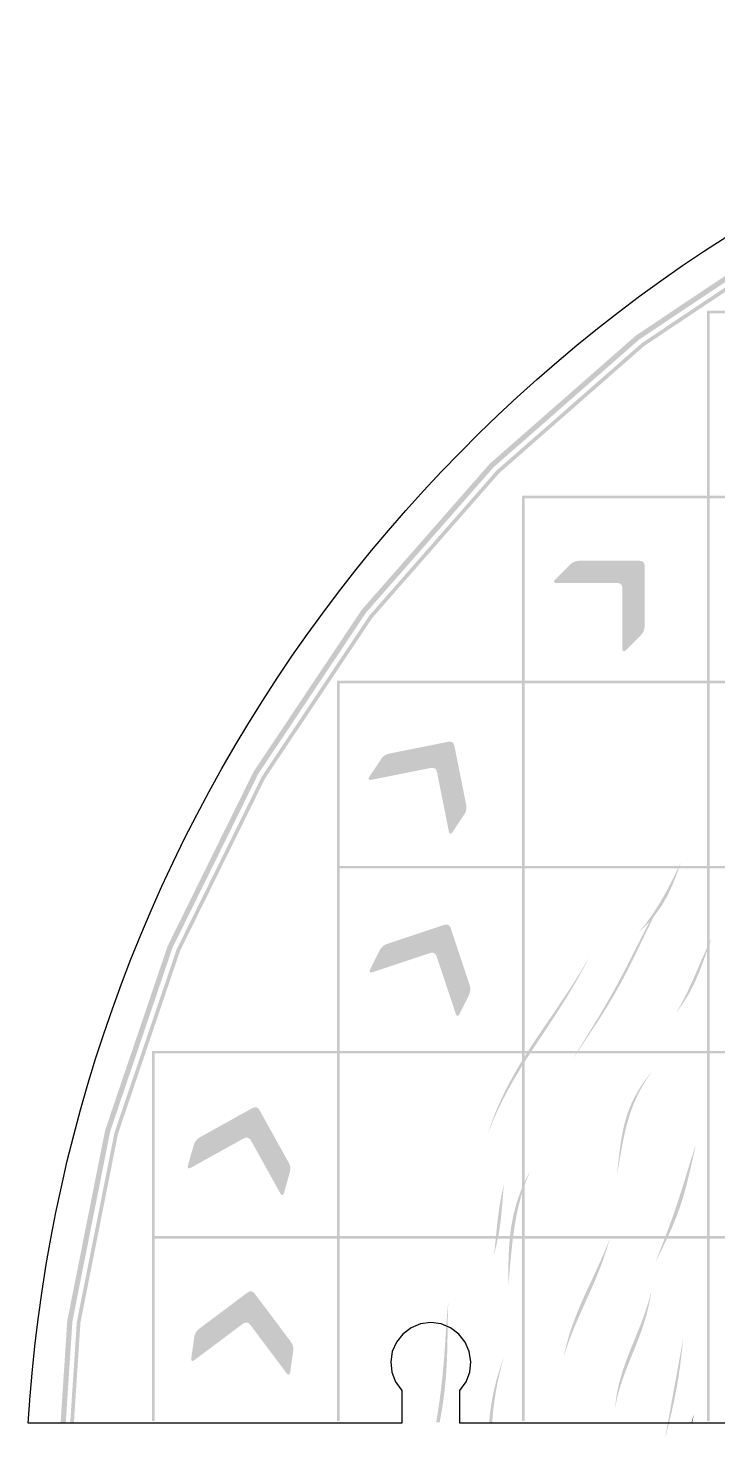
# Model space of a CAD drawing. Header units: millimetres. Extents: x 6 to 585, y 177 to 394.
# Drawn here: x 5.9 to 99, y 199.9 to 390.2 of the extents above; entities that cross this region are included whole.
import ezdxf

# ---------------------------------------------------------------- set-up
doc = ezdxf.new("R2010")
doc.units = ezdxf.units.MM
doc.layers.add('CUT', color=1, linetype='Continuous')
doc.layers.add('RASTER', color=7, linetype='Continuous')

msp = doc.modelspace()

# ---------------------------------------------------------------- hatches: boundary and pattern name
at = {"layer": 'RASTER'}
h = msp.add_hatch(color=7, dxfattribs=at)
h.paths.add_polyline_path([(10.237, 201.865), (11.136, 215.581), (16.261, 241.347), (24.706, 266.224), (36.326, 289.787), (50.921, 311.63), (68.243, 331.382), (87.995, 348.704), (109.839, 363.3), (133.401, 374.92), (158.278, 383.364), (184.045, 388.489), (210.26, 390.208), (222.76, 389.388), (222.76, 201.865)])
h.paths.add_polyline_path([(222.76, 388.688), (210.26, 389.508), (184.136, 387.795), (158.46, 382.688), (133.669, 374.273), (110.189, 362.694), (88.421, 348.149), (68.738, 330.887), (51.477, 311.204), (36.932, 289.437), (25.353, 265.957), (16.938, 241.166), (11.83, 215.489), (10.937, 201.865), (222.76, 201.865)])
h = msp.add_hatch(color=7, dxfattribs=at)
h.paths.add_polyline_path([(11.537, 201.865), (12.425, 215.411), (17.517, 241.011), (25.907, 265.727), (37.451, 289.137), (51.953, 310.839), (69.162, 330.463), (88.787, 347.673), (110.489, 362.174), (133.899, 373.718), (158.615, 382.108), (184.215, 387.201), (210.26, 388.908), (222.76, 388.088), (222.76, 201.865)])
h.paths.add_polyline_path([(222.76, 387.588), (210.26, 388.408), (184.28, 386.705), (158.744, 381.626), (134.09, 373.257), (110.739, 361.741), (89.091, 347.276), (69.516, 330.11), (52.349, 310.535), (37.884, 288.887), (26.369, 265.536), (18, 240.881), (12.921, 215.346), (12.037, 201.865), (222.76, 201.865)])
for points in [[(97.585, 352.04), (122.935, 352.04), (122.935, 351.69), (97.585, 351.69)], [(97.585, 351.69), (97.935, 351.69), (97.935, 327.04), (97.585, 327.04)], [(72.585, 327.04), (97.935, 327.04), (97.935, 326.69), (72.585, 326.69)], [(72.585, 326.69), (72.935, 326.69), (72.935, 302.04), (72.585, 302.04)], [(97.585, 327.04), (122.935, 327.04), (122.935, 326.69), (97.585, 326.69)], [(97.585, 326.69), (97.935, 326.69), (97.935, 302.04), (97.585, 302.04)], [(77.348, 315.249), (77.181, 315.258), (77.053, 315.282), (76.966, 315.324), (76.918, 315.382), (76.911, 315.456), (76.943, 315.548), (77.016, 315.655), (77.129, 315.78), (79.073, 317.724), (79.209, 317.848), (79.352, 317.956), (79.502, 318.047), (79.658, 318.122), (79.822, 318.18), (79.992, 318.221), (80.169, 318.246), (80.353, 318.254), (88.399, 318.254), (88.575, 318.243), (88.727, 318.208), (88.856, 318.149), (88.962, 318.067), (89.044, 317.961), (89.102, 317.833), (89.138, 317.68), (89.149, 317.504), (89.149, 309.459), (89.141, 309.274), (89.116, 309.097), (89.075, 308.927), (89.017, 308.763), (88.942, 308.607), (88.851, 308.457), (88.743, 308.314), (88.619, 308.178), (86.674, 306.234), (86.55, 306.121), (86.442, 306.049), (86.351, 306.016), (86.277, 306.023), (86.219, 306.071), (86.177, 306.158), (86.152, 306.286), (86.144, 306.453), (86.144, 314.499), (86.132, 314.675), (86.097, 314.827), (86.039, 314.956), (85.957, 315.062), (85.851, 315.144), (85.722, 315.202), (85.57, 315.238), (85.394, 315.249)], [(47.585, 302.04), (72.935, 302.04), (72.935, 301.69), (47.585, 301.69)], [(47.585, 301.69), (47.935, 301.69), (47.935, 277.04), (47.585, 277.04)], [(72.585, 302.04), (97.935, 302.04), (97.935, 301.69), (72.585, 301.69)], [(72.585, 301.69), (72.935, 301.69), (72.935, 277.04), (72.585, 277.04)], [(97.585, 302.04), (122.935, 302.04), (122.935, 301.69), (97.585, 301.69)], [(97.585, 301.69), (97.935, 301.69), (97.935, 277.04), (97.585, 277.04)], [(52.328, 288.68), (52.163, 288.656), (52.033, 288.655), (51.939, 288.679), (51.881, 288.726), (51.859, 288.798), (51.873, 288.894), (51.923, 289.013), (52.009, 289.157), (53.534, 291.446), (53.643, 291.594), (53.762, 291.728), (53.891, 291.846), (54.03, 291.95), (54.179, 292.039), (54.338, 292.113), (54.507, 292.172), (54.686, 292.217), (62.576, 293.795), (62.75, 293.818), (62.907, 293.813), (63.044, 293.781), (63.164, 293.721), (63.265, 293.634), (63.348, 293.519), (63.412, 293.376), (63.458, 293.206), (65.036, 285.317), (65.064, 285.134), (65.074, 284.956), (65.067, 284.781), (65.042, 284.609), (65, 284.441), (64.94, 284.276), (64.862, 284.115), (64.767, 283.957), (63.242, 281.669), (63.142, 281.534), (63.051, 281.442), (62.968, 281.392), (62.893, 281.385), (62.827, 281.42), (62.769, 281.498), (62.72, 281.618), (62.679, 281.78), (61.101, 289.67), (61.055, 289.84), (60.99, 289.983), (60.908, 290.097), (60.807, 290.185), (60.687, 290.245), (60.549, 290.277), (60.393, 290.281), (60.218, 290.258)], [(47.585, 277.04), (72.935, 277.04), (72.935, 276.69), (47.585, 276.69)], [(47.585, 276.69), (47.935, 276.69), (47.935, 252.04), (47.585, 252.04)], [(72.585, 277.04), (97.935, 277.04), (97.935, 276.69), (72.585, 276.69)], [(72.585, 276.69), (72.935, 276.69), (72.935, 252.04), (72.585, 252.04)], [(88.401, 268.102), (89.377, 269.319), (90.282, 270.579), (91.12, 271.885), (91.899, 273.233), (92.632, 274.619), (93.335, 276.033), (94.026, 277.464), (94.042, 277.452), (93.489, 275.919), (92.898, 274.427), (92.229, 273), (91.452, 271.655), (90.553, 270.395), (89.536, 269.213), (88.418, 268.092)], [(97.585, 277.04), (122.935, 277.04), (122.935, 276.69), (97.585, 276.69)], [(97.585, 276.69), (97.935, 276.69), (97.935, 252.04), (97.585, 252.04)], [(79.562, 251.121), (80.413, 252.528), (81.273, 253.926), (82.133, 255.321), (82.983, 256.718), (83.816, 258.121), (84.628, 259.535), (85.418, 260.961), (86.186, 262.4), (86.937, 263.851), (87.677, 265.312), (88.415, 266.778), (89.161, 268.244), (89.924, 269.702), (90.716, 271.146), (91.545, 272.568), (92.419, 273.962), (92.435, 273.95), (91.611, 272.521), (90.831, 271.067), (90.085, 269.594), (89.363, 268.112), (88.651, 266.628), (87.939, 265.149), (87.216, 263.682), (86.472, 262.231), (85.701, 260.798), (84.898, 259.384), (84.062, 257.987), (83.196, 256.605), (82.305, 255.232), (81.398, 253.864), (80.486, 252.493), (79.581, 251.113)], [(52.475, 262.702), (52.313, 262.657), (52.184, 262.64), (52.088, 262.652), (52.025, 262.692), (51.994, 262.76), (51.996, 262.857), (52.031, 262.982), (52.099, 263.136), (53.328, 265.595), (53.418, 265.756), (53.52, 265.904), (53.633, 266.037), (53.758, 266.158), (53.895, 266.264), (54.043, 266.358), (54.203, 266.437), (54.375, 266.503), (62.008, 269.048), (62.179, 269.092), (62.335, 269.107), (62.475, 269.092), (62.601, 269.048), (62.712, 268.973), (62.809, 268.87), (62.89, 268.736), (62.957, 268.573), (65.501, 260.94), (65.552, 260.763), (65.584, 260.587), (65.599, 260.412), (65.595, 260.239), (65.574, 260.067), (65.535, 259.896), (65.478, 259.726), (65.403, 259.558), (64.173, 257.098), (64.091, 256.952), (64.012, 256.849), (63.936, 256.789), (63.863, 256.773), (63.792, 256.8), (63.725, 256.869), (63.662, 256.983), (63.601, 257.139), (61.056, 264.772), (60.99, 264.935), (60.908, 265.068), (60.812, 265.172), (60.701, 265.246), (60.575, 265.291), (60.434, 265.306), (60.278, 265.291), (60.108, 265.246)], [(93.492, 257.307), (94.251, 258.646), (94.946, 260.024), (95.594, 261.436), (96.217, 262.869), (96.839, 264.31), (97.481, 265.745), (98.164, 267.159), (98.18, 267.148), (97.622, 265.649), (97.082, 264.15), (96.518, 262.675), (95.897, 261.246), (95.194, 259.873), (94.397, 258.558), (93.509, 257.297)], [(67.98, 240.93), (68.502, 242.448), (69.085, 243.943), (69.728, 245.414), (70.426, 246.862), (71.176, 248.285), (71.971, 249.685), (72.805, 251.064), (73.669, 252.424), (74.556, 253.769), (75.456, 255.102), (76.361, 256.427), (77.263, 257.748), (78.155, 259.07), (79.032, 260.397), (79.888, 261.731), (80.72, 263.076), (81.527, 264.434), (81.544, 264.424), (80.799, 263.031), (80.026, 261.654), (79.227, 260.291), (78.402, 258.94), (77.553, 257.599), (76.686, 256.264), (75.806, 254.931), (74.919, 253.596), (74.035, 252.255), (73.16, 250.904), (72.305, 249.539), (71.476, 248.157), (70.684, 246.756), (69.934, 245.332), (69.234, 243.886), (68.587, 242.416), (67.999, 240.923)], [(22.585, 252.04), (47.935, 252.04), (47.935, 251.69), (22.585, 251.69)], [(22.585, 251.69), (22.935, 251.69), (22.935, 227.04), (22.585, 227.04)], [(47.585, 252.04), (72.935, 252.04), (72.935, 251.69), (47.585, 251.69)], [(47.585, 251.69), (47.935, 251.69), (47.935, 227.04), (47.585, 227.04)], [(72.585, 252.04), (97.935, 252.04), (97.935, 251.69), (72.585, 251.69)], [(72.585, 251.69), (72.935, 251.69), (72.935, 227.04), (72.585, 227.04)], [(97.585, 252.04), (122.935, 252.04), (122.935, 251.69), (97.585, 251.69)], [(97.585, 251.69), (97.935, 251.69), (97.935, 227.04), (97.585, 227.04)], [(85.416, 235.408), (85.604, 237.048), (85.794, 238.697), (86.032, 240.338), (86.36, 241.951), (86.811, 243.519), (87.407, 245.027), (88.152, 246.468), (89.035, 247.84), (90.034, 249.149), (90.052, 249.14), (89.151, 247.784), (88.354, 246.373), (87.675, 244.906), (87.115, 243.386), (86.666, 241.822), (86.304, 240.226), (86.002, 238.615), (85.724, 237.002), (85.435, 235.401)], [(27.915, 236.296), (27.764, 236.221), (27.641, 236.181), (27.544, 236.175), (27.474, 236.203), (27.432, 236.264), (27.416, 236.36), (27.427, 236.489), (27.465, 236.653), (28.221, 239.297), (28.279, 239.471), (28.352, 239.635), (28.438, 239.787), (28.539, 239.929), (28.654, 240.059), (28.782, 240.178), (28.925, 240.285), (29.082, 240.382), (36.116, 244.29), (36.275, 244.365), (36.425, 244.408), (36.566, 244.419), (36.698, 244.399), (36.821, 244.346), (36.935, 244.262), (37.04, 244.146), (37.135, 243.998), (41.043, 236.965), (41.125, 236.8), (41.189, 236.633), (41.236, 236.464), (41.265, 236.293), (41.275, 236.12), (41.268, 235.944), (41.244, 235.767), (41.201, 235.588), (40.446, 232.944), (40.392, 232.785), (40.333, 232.669), (40.269, 232.597), (40.2, 232.567), (40.126, 232.58), (40.048, 232.636), (39.964, 232.736), (39.875, 232.878), (35.968, 239.912), (35.872, 240.06), (35.768, 240.176), (35.654, 240.26), (35.531, 240.312), (35.399, 240.333), (35.258, 240.321), (35.107, 240.278), (34.948, 240.203)], [(90.678, 223.681), (91.281, 225.226), (91.88, 226.768), (92.464, 228.313), (93.023, 229.863), (93.557, 231.423), (94.066, 232.992), (94.557, 234.571), (95.042, 236.155), (95.534, 237.741), (96.048, 239.321), (96.066, 239.313), (95.689, 237.675), (95.323, 236.041), (94.939, 234.421), (94.514, 232.824), (94.03, 231.252), (93.476, 229.707), (92.853, 228.184), (92.17, 226.677), (91.443, 225.177), (90.698, 223.676)], [(70.719, 220.434), (70.733, 222.016), (70.756, 223.603), (70.814, 225.189), (70.931, 226.767), (71.128, 228.329), (71.42, 229.868), (71.816, 231.379), (72.318, 232.859), (72.92, 234.304), (73.613, 235.717), (73.631, 235.71), (73.063, 234.258), (72.573, 232.778), (72.162, 231.274), (71.825, 229.75), (71.554, 228.209), (71.338, 226.657), (71.164, 225.099), (71.016, 223.539), (70.879, 221.981), (70.739, 220.43)], [(68.801, 224.61), (68.979, 226.159), (69.132, 227.72), (69.297, 229.284), (69.504, 230.841), (69.773, 232.385), (70.109, 233.911), (70.128, 233.905), (69.987, 232.319), (69.862, 230.736), (69.709, 229.167), (69.492, 227.623), (69.196, 226.103), (68.82, 224.605)], [(22.585, 227.04), (47.935, 227.04), (47.935, 226.69), (22.585, 226.69)], [(22.585, 226.69), (22.935, 226.69), (22.935, 202.04), (22.585, 202.04)], [(47.585, 227.04), (72.935, 227.04), (72.935, 226.69), (47.585, 226.69)], [(47.585, 226.69), (47.935, 226.69), (47.935, 202.04), (47.585, 202.04)], [(72.585, 227.04), (97.935, 227.04), (97.935, 226.69), (72.585, 226.69)], [(72.585, 226.69), (72.935, 226.69), (72.935, 202.04), (72.585, 202.04)], [(78.249, 210.84), (78.589, 212.336), (79.009, 213.815), (79.501, 215.277), (80.055, 216.721), (80.658, 218.148), (81.293, 219.561), (81.945, 220.963), (82.597, 222.358), (83.231, 223.752), (83.832, 225.148), (84.39, 226.553), (84.409, 226.547), (83.977, 225.107), (83.492, 223.681), (82.956, 222.266), (82.375, 220.858), (81.76, 219.452), (81.126, 218.044), (80.488, 216.63), (79.864, 215.205), (79.275, 213.766), (78.737, 212.31), (78.269, 210.837)], [(97.585, 227.04), (122.935, 227.04), (122.935, 226.69), (97.585, 226.69)], [(97.585, 226.69), (97.935, 226.69), (97.935, 202.04), (97.585, 202.04)], [(28.4, 210.325), (28.261, 210.231), (28.144, 210.175), (28.05, 210.155), (27.977, 210.173), (27.926, 210.229), (27.897, 210.321), (27.891, 210.451), (27.906, 210.618), (28.295, 213.34), (28.329, 213.521), (28.379, 213.693), (28.444, 213.856), (28.525, 214.009), (28.621, 214.154), (28.732, 214.289), (28.859, 214.415), (29.001, 214.533), (35.438, 219.36), (35.586, 219.456), (35.729, 219.519), (35.867, 219.55), (36.001, 219.548), (36.129, 219.512), (36.254, 219.444), (36.373, 219.344), (36.488, 219.21), (41.316, 212.773), (41.419, 212.621), (41.506, 212.464), (41.575, 212.303), (41.627, 212.138), (41.661, 211.968), (41.678, 211.793), (41.677, 211.614), (41.66, 211.431), (41.271, 208.709), (41.239, 208.544), (41.196, 208.421), (41.143, 208.34), (41.079, 208.302), (41.004, 208.305), (40.918, 208.35), (40.822, 208.437), (40.715, 208.566), (35.887, 215.003), (35.772, 215.136), (35.653, 215.237), (35.528, 215.305), (35.4, 215.34), (35.266, 215.343), (35.128, 215.312), (34.985, 215.249), (34.837, 215.153)], [(85.151, 203.921), (85.36, 205.546), (85.7, 207.153), (86.156, 208.74), (86.702, 210.305), (87.308, 211.852), (87.937, 213.386), (88.552, 214.914), (89.122, 216.445), (89.624, 217.986), (90.042, 219.545), (90.062, 219.54), (89.78, 217.949), (89.403, 216.382), (88.932, 214.835), (88.381, 213.299), (87.775, 211.766), (87.149, 210.229), (86.539, 208.68), (85.984, 207.113), (85.519, 205.526), (85.171, 203.919)], [(60.98, 201.865), (61.18, 203.081), (61.426, 204.715), (61.642, 206.35), (61.826, 207.99), (61.979, 209.634), (62.108, 211.283), (62.22, 212.937), (62.329, 214.595), (62.448, 216.255), (62.593, 217.915), (62.612, 217.911), (62.562, 216.235), (62.534, 214.56), (62.509, 212.891), (62.47, 211.229), (62.403, 209.576), (62.295, 207.931), (62.139, 206.294), (61.933, 204.662), (61.678, 203.035), (61.465, 201.865)], [(91.962, 199.902), (92.252, 201.551), (92.544, 203.197), (92.839, 204.84), (93.139, 206.479), (93.441, 208.117), (93.741, 209.754), (94.036, 211.391), (94.321, 213.031), (94.341, 213.027), (94.171, 211.366), (93.974, 209.713), (93.74, 208.069), (93.462, 206.432), (93.14, 204.8), (92.779, 203.169), (92.388, 201.537), (91.982, 199.9)], [(68.154, 201.865), (68.226, 202.816), (68.437, 204.399), (68.737, 205.971), (69.119, 207.53), (69.57, 209.074), (70.077, 210.606), (70.097, 210.603), (69.691, 209.058), (69.334, 207.502), (69.034, 205.936), (68.796, 204.361), (68.624, 202.778), (68.564, 201.865)], [(95.494, 201.865), (95.781, 202.863), (95.801, 202.86), (95.576, 201.865)]]:
    msp.add_hatch(color=7, dxfattribs=at).paths.add_polyline_path(points)

# ---------------------------------------------------------------- linework, layer by layer
at = {"layer": 'CUT'}
msp.add_lwpolyline([(106.123, 201.728), (64.173, 201.728), (64.173, 206.165), (65.023, 207.346), (65.521, 208.647), (65.67, 210.033), (65.461, 211.41), (64.907, 212.689), (64.045, 213.783), (62.932, 214.621), (61.642, 215.147), (60.26, 215.327), (58.879, 215.147), (57.589, 214.621), (56.476, 213.783), (55.613, 212.689), (55.059, 211.41), (54.85, 210.033), (55, 208.647), (55.498, 207.346), (56.348, 206.165), (56.348, 201.728), (5.853, 201.728), (6.112, 205.439), (6.424, 209), (6.798, 212.554), (7.233, 216.101), (7.731, 219.641), (8.29, 223.171), (8.911, 226.69), (9.593, 230.199), (10.336, 233.695), (11.14, 237.177), (12.005, 240.645), (12.93, 244.097), (13.915, 247.533), (14.96, 250.95), (16.065, 254.35), (17.229, 257.729), (18.451, 261.087), (19.732, 264.424), (21.071, 267.738), (22.468, 271.027), (23.921, 274.292), (25.432, 277.532), (26.999, 280.744), (28.621, 283.928), (30.299, 287.084), (32.032, 290.21), (33.819, 293.305), (35.66, 296.368), (37.554, 299.399), (39.501, 302.397), (41.5, 305.36), (43.55, 308.287), (45.651, 311.179), (47.802, 314.033), (50.002, 316.849), (52.251, 319.627), (54.549, 322.365), (56.894, 325.062), (59.285, 327.718), (61.723, 330.332), (64.206, 332.902), (66.733, 335.43), (69.304, 337.912), (71.918, 340.35), (74.574, 342.741), (77.272, 345.086), (80.01, 347.383), (82.787, 349.632), (85.604, 351.832), (88.458, 353.983), (91.35, 356.084), (94.277, 358.134), (97.24, 360.132), (100.238, 362.079)], dxfattribs=at)

doc.saveas('drawing.dxf')
